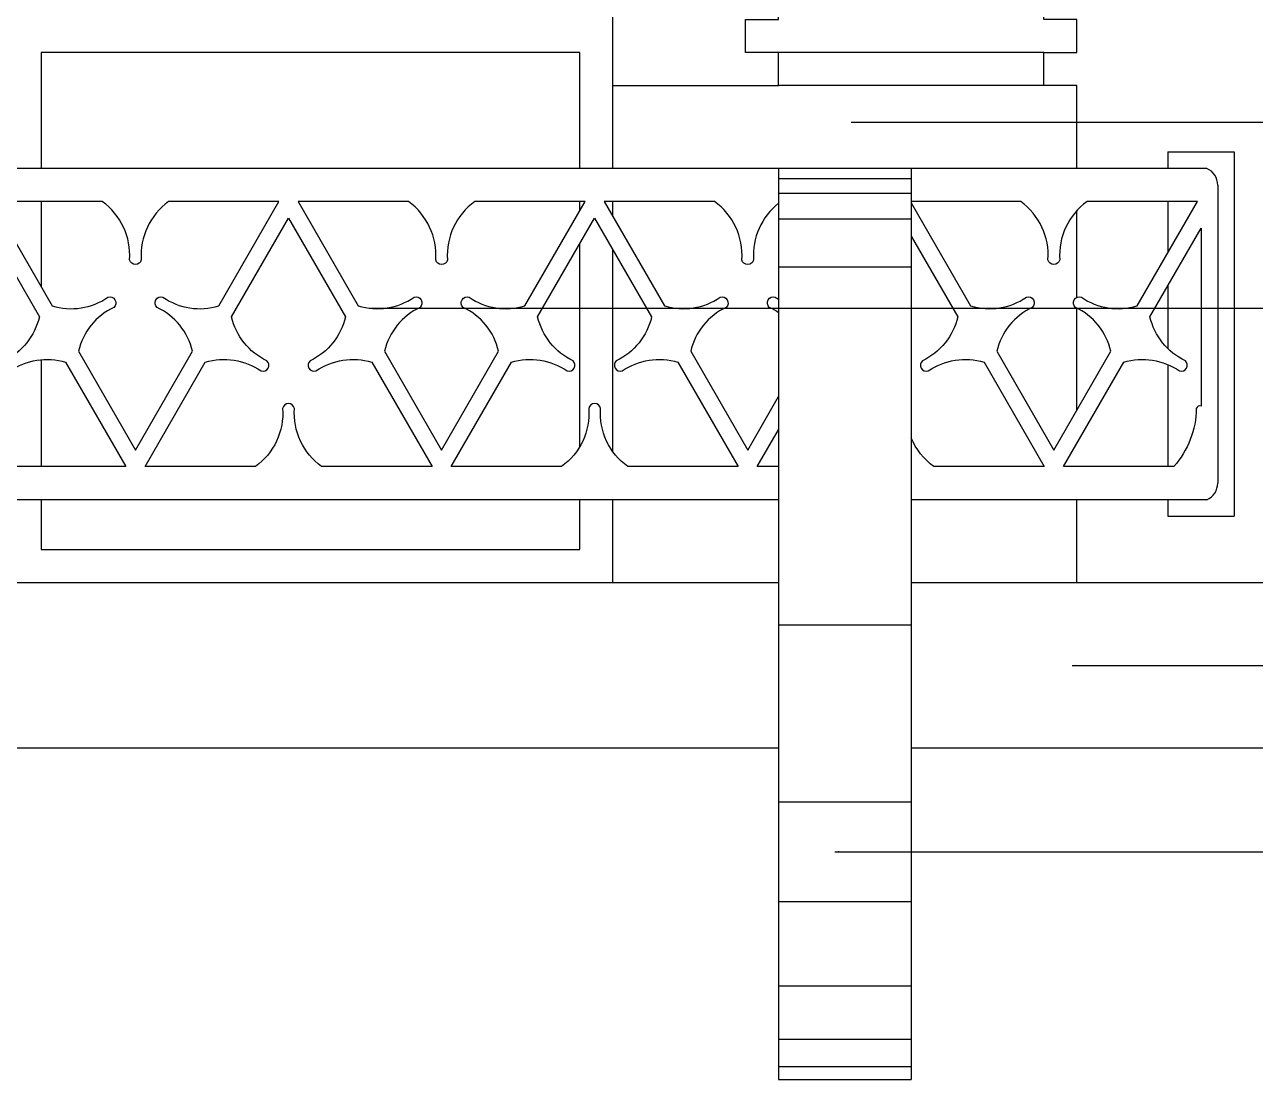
# Model space of a CAD drawing. Header units: metres. Extents: x 237 to 5358, y 156 to 7022.
# Drawn here: x 2145 to 2888, y 3462 to 4099 of the extents above; entities that cross this region are included whole.
import ezdxf

# ---------------------------------------------------------------- set-up
doc = ezdxf.new("R2010")
doc.units = ezdxf.units.M
for name, color, linetype in [('3', 3, 'Continuous'), ('4', 4, 'Continuous'), ('7', 7, 'Continuous'), ('BH', 3, 'Continuous'), ('DIM', 3, 'Continuous')]:
    doc.layers.add(name, color=color, linetype=linetype)
doc.dimstyles.get("Standard").update_dxf_attribs({"dimtxt": 2.5, "dimasz": 2.5, "dimexe": 1.25, "dimexo": 0.625, "dimtad": 1, "dimcen": 2.5, "dimazin": 3, "dimtfac": 1, "dimtmove": 0, "dimatfit": 3})

msp = doc.modelspace()

# ---------------------------------------------------------------- hatches: boundary and pattern name
at = {"layer": 'BH'}
h = msp.add_hatch(dxfattribs=at)
h.set_pattern_fill('AR-RROOF', scale=300)
h.paths.add_polyline_path([(1345.35, 5042.07), (1020.35, 5042.07), (1020.35, 4742.08), (1345.35, 4742.08)])
h.paths.add_polyline_path([(1365.35, 4742.08), (1690.35, 4742.08), (1690.35, 5042.07), (1365.35, 5042.07)])
h.paths.add_polyline_path([(1365.35, 4722.07), (1365.35, 4422.08), (1690.35, 4422.08), (1690.35, 4722.07)])
h.paths.add_polyline_path([(1020.35, 4722.07), (1020.35, 4422.08), (1345.35, 4422.08), (1345.35, 4722.07)])
h.paths.add_polyline_path([(1020.35, 4402.08), (1020.35, 4102.08), (1345.35, 4102.08), (1345.35, 4402.08)])
h.paths.add_polyline_path([(1365.35, 4402.08), (1365.35, 4102.08), (1690.35, 4102.08), (1690.35, 4402.08)])
h.paths.add_polyline_path([(1365.35, 4082.08), (1365.35, 4012.08), (1690.35, 4012.08), (1690.35, 4082.08)])
h.paths.add_polyline_path([(1020.35, 4082.08), (1020.35, 4012.08), (1345.35, 4012.08), (1345.35, 4082.08)])
h.paths.add_polyline_path([(1190.33, 3992.08), (1123.72, 3992.08, 0.26), (1107.28, 3956.92, -0.8), (1100.17, 3956.92, 0.26), (1083.72, 3992.08), (1020.35, 3992.08), (1020.35, 3986.48), (1053.47, 3929.13, 0.23), (1087.15, 3934.36, -0.8), (1090.7, 3928.21, 0.23), (1069.33, 3901.66), (1103.72, 3842.08), (1138.12, 3901.66, 0.23), (1116.75, 3928.21, -0.8), (1120.3, 3934.36, 0.23), (1153.98, 3929.13)])
h.paths.add_polyline_path([(1161.7, 3922.5, 0.23), (1183.07, 3895.95, -0.8), (1179.52, 3889.8, 0.23), (1145.84, 3895.03), (1109.5, 3832.08), (1176.1, 3832.08, 0.26), (1192.55, 3867.23, -0.8), (1199.65, 3867.23, 0.26), (1216.1, 3832.08), (1282.7, 3832.08), (1246.36, 3895.03, 0.23), (1212.68, 3889.8, -0.8), (1209.13, 3895.95, 0.23), (1230.5, 3922.5), (1196.1, 3982.08)])
h.paths.add_polyline_path([(1201.87, 3992.08), (1238.22, 3929.13, 0.23), (1271.9, 3934.36, -0.8), (1275.45, 3928.21, 0.23), (1254.08, 3901.66), (1288.48, 3842.08), (1322.87, 3901.66, 0.23), (1301.5, 3928.21, -0.8), (1305.06, 3934.36, 0.23), (1338.74, 3929.13), (1345.35, 3940.59), (1345.35, 3992.08), (1308.48, 3992.08, 0.26), (1292.03, 3956.92, -0.8), (1284.93, 3956.92, 0.26), (1268.48, 3992.08)])
h.paths.add_polyline_path([(1345.35, 3896.58, 0.1), (1330.59, 3895.03), (1294.25, 3832.08), (1345.35, 3832.08)])
h.paths.add_polyline_path([(1061.61, 3895.03, 0.23), (1027.93, 3889.8, -0.8), (1024.38, 3895.95, 0.23), (1045.75, 3922.5), (1020.35, 3966.48), (1020.35, 3843.93, 0.1), (1031.35, 3832.08), (1097.95, 3832.08)])
h.paths.add_polyline_path([(1345.35, 3782.08), (1345.35, 3812.08), (1020.35, 3812.08), (1020.35, 3782.08)])
h.paths.add_polyline_path([(1690.35, 3782.08), (1690.35, 3812.08), (1365.35, 3812.08), (1365.35, 3782.08)])
h.paths.add_polyline_path([(1467.46, 3832.08), (1431.11, 3895.03, 0.23), (1397.43, 3889.8, -0.8), (1393.88, 3895.95, 0.23), (1415.25, 3922.5), (1380.85, 3982.08), (1365.35, 3955.23), (1365.35, 3897.23, 0.02), (1367.82, 3895.95, -0.69), (1365.35, 3889.63), (1365.35, 3835.79, 0.23), (1377.3, 3867.23, -0.8), (1384.4, 3867.23, 0.26), (1400.85, 3832.08)])
h.paths.add_polyline_path([(1507.63, 3901.66, 0.23), (1486.26, 3928.21, -0.8), (1489.81, 3934.36, 0.23), (1523.49, 3929.13), (1559.83, 3992.08), (1493.23, 3992.08, 0.26), (1476.78, 3956.92, -0.8), (1469.68, 3956.92, 0.26), (1453.23, 3992.08), (1386.63, 3992.08), (1422.97, 3929.13, 0.23), (1456.65, 3934.36, -0.8), (1460.2, 3928.21, 0.23), (1438.83, 3901.66), (1473.23, 3842.08)])
h.paths.add_polyline_path([(1562.05, 3867.23, -0.8), (1569.16, 3867.23, 0.26), (1585.6, 3832.08), (1652.21, 3832.08), (1615.86, 3895.03, 0.23), (1582.18, 3889.8, -0.8), (1578.63, 3895.95, 0.23), (1600, 3922.5), (1565.6, 3982.08), (1531.21, 3922.5, 0.23), (1552.58, 3895.95, -0.8), (1549.03, 3889.8, 0.23), (1515.35, 3895.03), (1479, 3832.08), (1545.6, 3832.08, 0.26)])
h.paths.add_polyline_path([(1654.43, 3956.92, 0.26), (1637.98, 3992.08), (1571.38, 3992.08), (1607.72, 3929.13, 0.23), (1641.4, 3934.36, -0.8), (1644.95, 3928.21, 0.23), (1623.58, 3901.66), (1657.98, 3842.08), (1690.35, 3898.15), (1690.35, 3907.93, 0.18), (1671.01, 3928.21, -0.8), (1674.56, 3934.36, 0.11), (1690.35, 3927.97), (1690.35, 3992.08), (1677.98, 3992.08, 0.26), (1661.53, 3956.92, -0.8)])
h.paths.add_polyline_path([(1690.35, 3832.08), (1690.35, 3878.15), (1663.75, 3832.08)])
h.paths.add_polyline_path([(1810.35, 4402.08), (1810.35, 4102.08), (2135.35, 4102.08), (2135.35, 4402.08)])
h.paths.add_polyline_path([(1810.35, 4722.07), (1810.35, 4422.08), (2135.35, 4422.08), (2135.35, 4722.07)])
h.paths.add_polyline_path([(2135.35, 4742.08), (2135.35, 5042.07), (1810.35, 5042.07), (1810.35, 4742.08)])
h.paths.add_polyline_path([(2155.35, 4742.08), (2480.35, 4742.08), (2480.35, 5042.07), (2155.35, 5042.07)])
h.paths.add_polyline_path([(2480.35, 4422.08), (2480.35, 4722.07), (2155.35, 4722.07), (2155.35, 4422.08)])
h.paths.add_polyline_path([(2155.35, 4402.08), (2155.35, 4102.08), (2480.35, 4102.08), (2480.35, 4402.08)])
h.paths.add_polyline_path([(2155.35, 4082.08), (2155.35, 4012.08), (2480.35, 4012.08), (2480.35, 4082.08)])
h.paths.add_polyline_path([(1810.35, 4082.08), (1810.35, 4012.08), (2135.35, 4012.08), (2135.35, 4082.08)])
h.paths.add_polyline_path([(2007.48, 3992.08), (1940.88, 3992.08), (1977.22, 3929.13, 0.23), (2010.9, 3934.36, -0.8), (2014.45, 3928.21, 0.23), (1993.08, 3901.66), (2027.48, 3842.08), (2061.88, 3901.66, 0.23), (2040.51, 3928.21, -0.8), (2044.06, 3934.36, 0.23), (2077.74, 3929.13), (2114.08, 3992.08), (2047.48, 3992.08, 0.26), (2031.03, 3956.92, -0.8), (2023.93, 3956.92, 0.26)])
h.paths.add_polyline_path([(1900.71, 3922.5, 0.23), (1922.08, 3895.95, -0.8), (1918.53, 3889.8, 0.23), (1884.85, 3895.03), (1848.5, 3832.08), (1915.1, 3832.08, 0.26), (1931.55, 3867.23, -0.8), (1938.66, 3867.23, 0.26), (1955.1, 3832.08), (2021.71, 3832.08), (1985.36, 3895.03, 0.23), (1951.68, 3889.8, -0.8), (1948.13, 3895.95, 0.23), (1969.5, 3922.5), (1935.1, 3982.08)])
h.paths.add_polyline_path([(1929.33, 3992.08), (1862.73, 3992.08, 0.26), (1846.28, 3956.92, -0.8), (1839.18, 3956.92, 0.26), (1822.73, 3992.08), (1810.35, 3992.08), (1810.35, 3927.97, 0.11), (1826.15, 3934.36, -0.8), (1829.7, 3928.21, 0.18), (1810.35, 3907.93), (1810.35, 3898.15), (1842.73, 3842.08), (1877.13, 3901.66, 0.23), (1855.76, 3928.21, -0.8), (1859.31, 3934.36, 0.23), (1892.99, 3929.13)])
h.paths.add_polyline_path([(1810.35, 3832.08), (1836.96, 3832.08), (1810.35, 3878.16)])
h.paths.add_polyline_path([(1810.35, 3812.08), (1810.35, 3782.08), (2135.35, 3782.08), (2135.35, 3812.08)])
h.paths.add_polyline_path([(2116.31, 3867.23, -0.8), (2123.41, 3867.23, 0.23), (2135.35, 3835.79), (2135.35, 3889.63, -0.69), (2132.88, 3895.95, 0.02), (2135.35, 3897.23), (2135.35, 3955.23), (2119.86, 3982.08), (2085.46, 3922.5, 0.23), (2106.83, 3895.95, -0.8), (2103.28, 3889.8, 0.23), (2069.6, 3895.03), (2033.25, 3832.08), (2099.86, 3832.08, 0.26)])
h.paths.add_polyline_path([(2155.35, 3832.08), (2206.46, 3832.08), (2170.12, 3895.03, 0.1), (2155.35, 3896.58)])
h.paths.add_polyline_path([(2212.23, 3842.08), (2246.63, 3901.66, 0.23), (2225.26, 3928.21, -0.8), (2228.81, 3934.36, 0.23), (2262.49, 3929.13), (2298.84, 3992.08), (2232.23, 3992.08, 0.26), (2215.78, 3956.92, -0.8), (2208.68, 3956.92, 0.26), (2192.23, 3992.08), (2155.35, 3992.08), (2155.35, 3940.59), (2161.97, 3929.13, 0.23), (2195.65, 3934.36, -0.8), (2199.21, 3928.21, 0.23), (2177.84, 3901.66)])
h.paths.add_polyline_path([(2284.61, 3832.08, 0.26), (2301.06, 3867.23, -0.8), (2308.16, 3867.23, 0.26), (2324.61, 3832.08), (2391.21, 3832.08), (2354.87, 3895.03, 0.23), (2321.19, 3889.8, -0.8), (2317.64, 3895.95, 0.23), (2339.01, 3922.5), (2304.61, 3982.08), (2270.21, 3922.5, 0.23), (2291.58, 3895.95, -0.8), (2288.03, 3889.8, 0.23), (2254.35, 3895.03), (2218.01, 3832.08)])
h.paths.add_polyline_path([(2431.38, 3901.66, 0.23), (2410.01, 3928.21, -0.8), (2413.56, 3934.36, 0.23), (2447.24, 3929.13), (2480.35, 3986.48), (2480.35, 3992.08), (2416.99, 3992.08, 0.26), (2400.54, 3956.92, -0.8), (2393.43, 3956.92, 0.26), (2376.99, 3992.08), (2310.38, 3992.08), (2346.73, 3929.13, 0.23), (2380.41, 3934.36, -0.8), (2383.96, 3928.21, 0.23), (2362.59, 3901.66), (2396.99, 3842.08)])
h.paths.add_polyline_path([(2480.35, 3966.48), (2454.96, 3922.5, 0.23), (2476.33, 3895.95, -0.8), (2472.78, 3889.8, 0.23), (2439.1, 3895.03), (2402.76, 3832.08), (2469.36, 3832.08, 0.1), (2480.35, 3843.93)])
h.paths.add_polyline_path([(2155.35, 3812.08), (2155.35, 3782.08), (2480.35, 3782.08), (2480.35, 3812.08)])

# ---------------------------------------------------------------- linework, layer by layer
at = {"layer": '3'}
for p, q in [((2760.35, 4082.08), (2600.35, 4082.08)), ((2760.35, 4062.08), (2600.35, 4062.08)), ((2600.35, 4005.92), (2680.35, 4005.92)), ((2600.35, 3997.06), (2680.35, 3997.06)), ((2835.35, 3992.08), (2835.35, 3961.35)), ((2600.35, 3981.56), (2680.35, 3981.56)), ((2600.35, 3952.76), (2680.35, 3952.76)), ((2835.35, 3941.35), (2835.35, 3903.23)), ((2835.35, 3893.61), (2835.35, 3832.08)), ((2838.87, 3832.08), (2772.26, 3832.08)), ((2600.35, 3736.46), (2680.35, 3736.46)), ((2600.35, 3629.75), (2680.35, 3629.75)), ((2600.35, 3569.52), (2680.35, 3569.52)), ((2600.35, 3518.57), (2680.35, 3518.57)), ((2600.35, 3486.45), (2680.35, 3486.45)), ((2600.35, 3469.83), (2680.35, 3469.83))]:
    msp.add_line(p, q, dxfattribs=at)
for points in [[(2480.35, 4012.08), (2480.35, 4082.08), (2155.35, 4082.08), (2155.35, 4012.08)], [(2155.35, 3992.08), (2155.35, 3940.59)], [(2480.35, 3986.48), (2480.35, 3992.08)], [(2480.35, 3843.93), (2480.35, 3966.48)], [(2155.35, 3896.58), (2155.35, 3832.08)], [(2600.35, 3832.08), (2587.51, 3832.08), (2600.35, 3854.32)], [(2155.35, 3812.08), (2155.35, 3782.08), (2480.35, 3782.08), (2480.35, 3812.08)]]:
    msp.add_lwpolyline(points, dxfattribs=at)
for points in [[(2161.97, 3929.13, 0.23), (2195.65, 3934.36, -0.8), (2199.21, 3928.21, 0.23), (2177.84, 3901.66), (2212.23, 3842.08), (2246.63, 3901.66, 0.23), (2225.26, 3928.21, -0.8), (2228.81, 3934.36, 0.23), (2262.49, 3929.13), (2298.84, 3992.08), (2232.23, 3992.08, 0.26), (2215.78, 3956.92, -0.8), (2208.68, 3956.92, 0.26), (2192.23, 3992.08), (2125.63, 3992.08)], [(2346.73, 3929.13, 0.23), (2380.41, 3934.36, -0.8), (2383.96, 3928.21, 0.23), (2362.59, 3901.66), (2396.99, 3842.08), (2431.38, 3901.66, 0.23), (2410.01, 3928.21, -0.8), (2413.56, 3934.36, 0.23), (2447.24, 3929.13), (2483.59, 3992.08), (2416.99, 3992.08, 0.26), (2400.54, 3956.92, -0.8), (2393.43, 3956.92, 0.26), (2376.99, 3992.08), (2310.38, 3992.08)], [(2069.6, 3895.03, -0.23), (2103.28, 3889.8, 0.8), (2106.83, 3895.95, -0.23), (2085.46, 3922.5), (2119.86, 3982.08), (2154.25, 3922.5, -0.23), (2132.88, 3895.95, 0.8), (2136.44, 3889.8, -0.23), (2170.12, 3895.03), (2206.46, 3832.08), (2139.86, 3832.08, -0.26), (2123.41, 3867.23, 0.8), (2116.31, 3867.23, -0.26), (2099.86, 3832.08), (2033.25, 3832.08)], [(2254.35, 3895.03, -0.23), (2288.03, 3889.8, 0.8), (2291.58, 3895.95, -0.23), (2270.21, 3922.5), (2304.61, 3982.08), (2339.01, 3922.5, -0.23), (2317.64, 3895.95, 0.8), (2321.19, 3889.8, -0.23), (2354.87, 3895.03), (2391.21, 3832.08), (2324.61, 3832.08, -0.26), (2308.16, 3867.23, 0.8), (2301.06, 3867.23, -0.26), (2284.61, 3832.08), (2218.01, 3832.08)], [(2439.1, 3895.03, -0.23), (2472.78, 3889.8, 0.8), (2476.33, 3895.95, -0.23), (2454.96, 3922.5), (2489.36, 3982.08), (2523.76, 3922.5, -0.23), (2502.39, 3895.95, 0.8), (2505.94, 3889.8, -0.23), (2539.62, 3895.03), (2575.96, 3832.08), (2509.36, 3832.08, -0.26), (2492.91, 3867.23, 0.8), (2485.81, 3867.23, -0.26), (2469.36, 3832.08), (2402.76, 3832.08)], [(2824.47, 3922.5), (2855.35, 3975.99), (2855.35, 3868.62, 0.37), (2852.45, 3867.23, -0.18), (2838.87, 3832.08), (2772.26, 3832.08), (2808.61, 3895.03), (2808.61, 3895.03, -0.23), (2842.29, 3889.8, 0.8), (2845.84, 3895.95, -0.23)]]:
    msp.add_lwpolyline(points, format="xyb", close=True, dxfattribs=at)
for points in [[(2600.35, 3991.05, 0.25), (2585.29, 3956.92, -0.8), (2578.19, 3956.92, 0.26), (2561.74, 3992.08), (2495.13, 3992.08), (2531.48, 3929.13, 0.23), (2565.16, 3934.36, -0.8), (2568.71, 3928.21, 0.23), (2547.34, 3901.66), (2581.74, 3842.08), (2600.35, 3874.32)], [(2680.35, 3991.27), (2716.23, 3929.13, 0.23), (2749.91, 3934.36, -0.8), (2753.46, 3928.21, 0.23), (2732.09, 3901.66), (2766.49, 3842.08), (2800.89, 3901.66, 0.23), (2779.52, 3928.21, -0.8), (2783.07, 3934.36, 0.23), (2816.75, 3929.13), (2853.09, 3992.08), (2786.49, 3992.08, 0.26), (2770.04, 3956.92, -0.8), (2762.94, 3956.92, 0.26), (2746.49, 3992.08), (2680.35, 3992.08)], [(2680.35, 3971.27), (2708.51, 3922.5, -0.23), (2687.14, 3895.95, 0.8), (2690.69, 3889.8, -0.23), (2724.37, 3895.03), (2760.72, 3832.08), (2694.11, 3832.08, -0.14), (2680.35, 3849.51)], [(2600.35, 3924.96, 0.04), (2594.77, 3928.21, -0.8), (2598.32, 3934.36, 0.02), (2600.35, 3933.05, 0.02)]]:
    msp.add_lwpolyline(points, format="xyb", dxfattribs=at)
at = {"layer": '4'}
for points in [[(2780.35, 4012.08), (2780.35, 4062.08), (2760.35, 4062.08), (2760.35, 4082.08), (2780.35, 4082.08), (2780.35, 4102.08), (2760.35, 4102.08), (2760.35, 6342.08), (740.35, 6342.08), (740.35, 4102.08), (720.35, 4102.08), (720.35, 4082.08), (740.35, 4082.08), (740.35, 4062.08), (720.35, 4062.08), (720.35, 4012.08)], [(2500.35, 4062.08), (2600.35, 4062.08), (2600.35, 4082.08), (2580.35, 4082.08), (2580.35, 4102.08), (2600.35, 4102.08), (2600.35, 6182.08), (900.35, 6182.08), (900.35, 4102.08), (920.35, 4102.08), (920.35, 4082.08), (900.35, 4082.08), (900.35, 4062.08), (1000.35, 4062.08)], [(2500.35, 4012.08), (2500.35, 6082.08), (1000.35, 6082.08), (1000.35, 4012.08)], [(2500.35, 3983.04), (2500.35, 3992.08)], [(2780.35, 3934.15), (2780.35, 3986.7)], [(2500.35, 3840.94), (2500.35, 3963.04)], [(2780.35, 3866.09), (2780.35, 3927.8)], [(1000.35, 3812.08), (1000.35, 3762.08), (2500.35, 3762.08), (2500.35, 3812.08)], [(2780.35, 3762.08), (2780.35, 3812.08)], [(900.36, 3762.08), (2600.35, 3762.08)], [(2680.35, 3762.08), (2980.35, 3762.08), (2980.35, 3662.08), (2680.35, 3662.08)], [(2600.35, 3662.08), (900.36, 3662.08)]]:
    msp.add_lwpolyline(points, dxfattribs=at)
at = {"layer": '7'}
for p, q in [((2835.35, 4022.08), (2875.35, 4022.08)), ((2835.35, 4022.08), (2835.35, 4012.08)), ((2875.35, 4022.08), (2875.35, 3802.08)), ((2858.87, 4012.08), (641.84, 4012.08)), ((2600.35, 4012.08), (2600.35, 3462.08)), ((2680.35, 4012.08), (2680.35, 3462.08)), ((2865.35, 4002.08), (2865.35, 3822.08)), ((2600.35, 3812.08), (900.36, 3812.08)), ((2858.87, 3812.08), (2680.35, 3812.08)), ((2835.35, 3812.08), (2835.35, 3802.08)), ((2835.35, 3802.08), (2875.35, 3802.08)), ((2600.35, 3462.08), (2680.35, 3462.08))]:
    msp.add_line(p, q, dxfattribs=at)
for centre, start, end in [((2854.4, 4002.08), 0, 65.92), ((2854.4, 3822.08), 294.08, 0)]:
    msp.add_arc(centre, 10.95, start, end, dxfattribs=at)

# ---------------------------------------------------------------- leaders
at = {"layer": 'DIM'}
for points in [[(2644.16, 4039.97), (3006.86, 4039.97)], [(2353.55, 3927.7), (3007.59, 3927.7)], [(2777.44, 3712.01), (3007.59, 3712.01)], [(2634.24, 3599.56), (3007.59, 3599.56)]]:
    msp.add_leader(points, dimstyle='Standard', dxfattribs=at)

doc.saveas('drawing.dxf')
